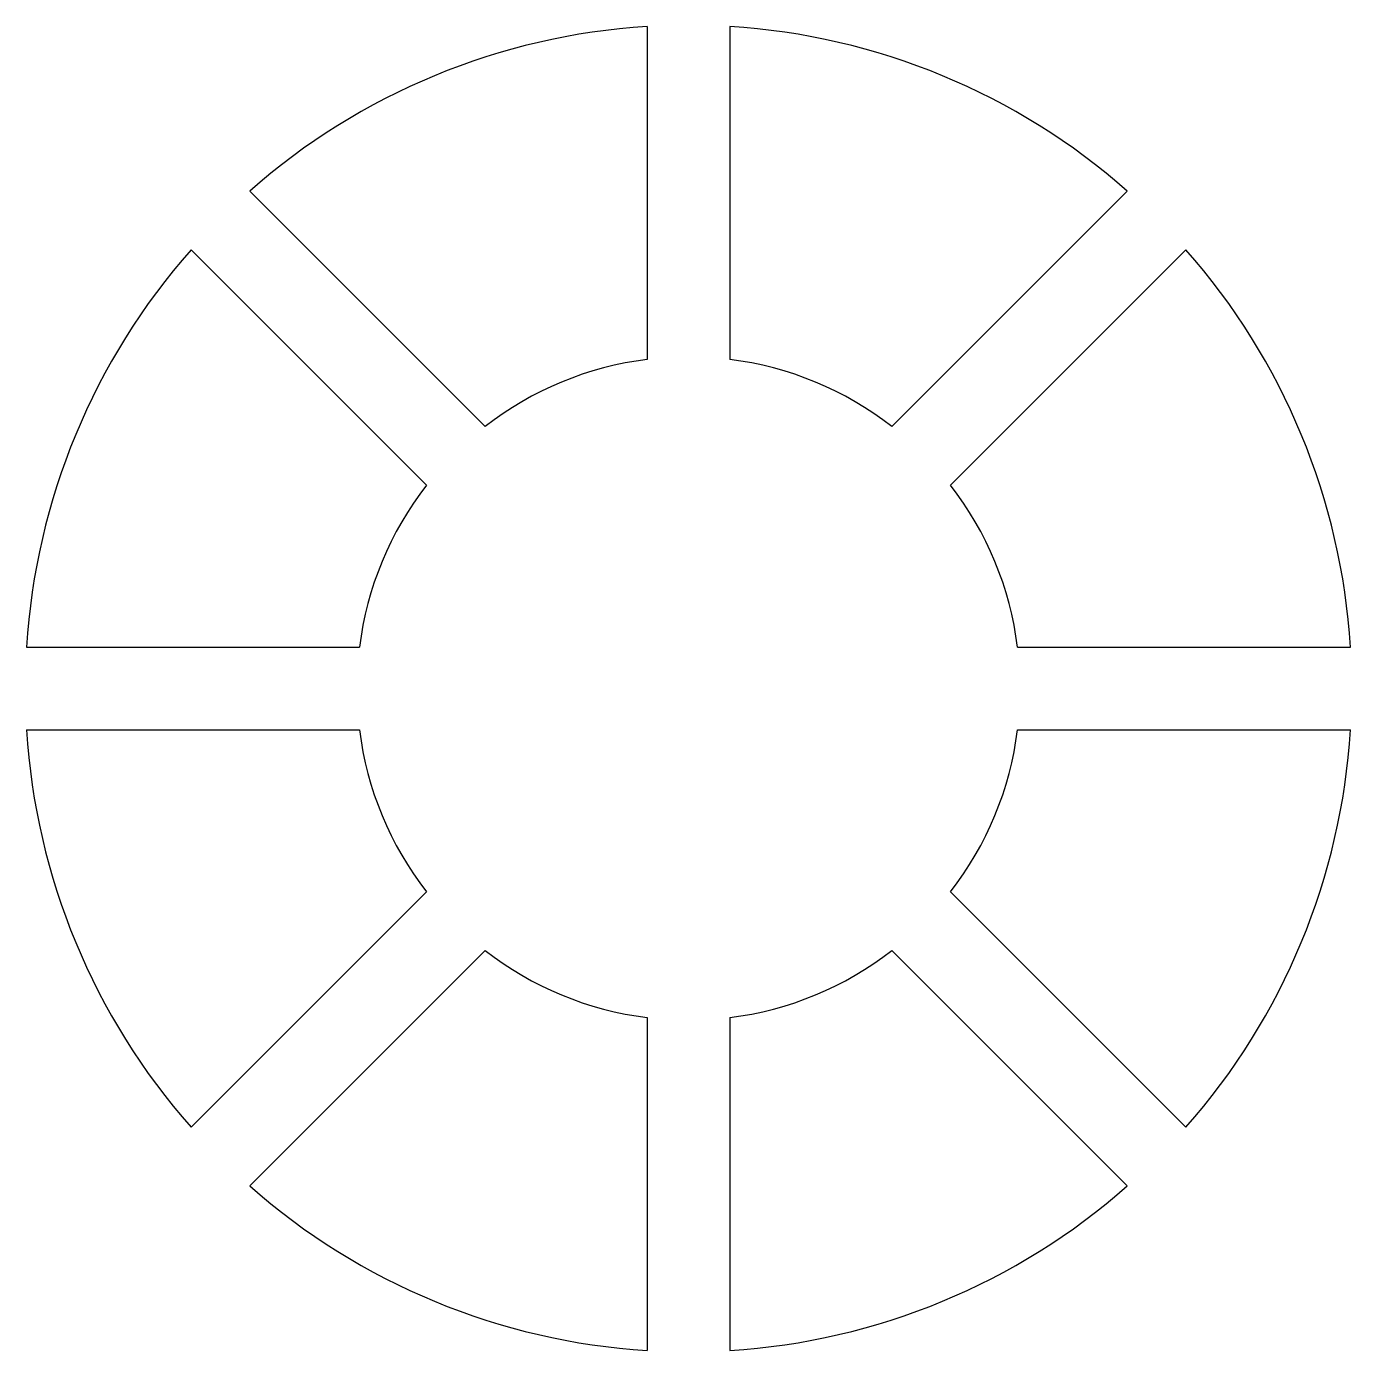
# Model space of a CAD drawing. Header units: feet. Extents: x 3.47 to 11.46, y 11.22 to 19.21.
import ezdxf

# ---------------------------------------------------------------- set-up
doc = ezdxf.new("R2010")
doc.units = ezdxf.units.FT
doc.header["$LTSCALE"] = 0.075
doc.header["$MEASUREMENT"] = 0
doc.layers.add('lines', color=90, linetype='Continuous')

msp = doc.modelspace()

# ---------------------------------------------------------------- linework, layer by layer
at = {"layer": 'lines', "linetype": 'ByBlock'}
for p, q in [((7.2137, 19.2056), (7.2137, 17.1977)), ((7.7137, 19.2056), (7.7137, 17.1977)), ((7.2137, 13.2291), (7.2137, 11.2212)), ((7.7137, 13.2291), (7.7137, 11.2212))]:
    msp.add_line(p, q, dxfattribs=at)
at = {"layer": 'lines'}
for p, q in [((4.8176, 18.2131), (6.2374, 16.7933)), ((8.6901, 16.7933), (10.1098, 18.2131)), ((4.464, 17.8595), (5.8838, 16.4398)), ((9.0436, 16.4398), (10.4634, 17.8595)), ((3.4715, 15.4634), (5.4794, 15.4634)), ((9.448, 15.4634), (11.4559, 15.4634)), ((3.4715, 14.9634), (5.4794, 14.9634)), ((9.448, 14.9634), (11.4559, 14.9634)), ((4.464, 12.5673), (5.8838, 13.9871)), ((9.0436, 13.9871), (10.4634, 12.5673)), ((4.8176, 12.2137), (6.2374, 13.6335)), ((8.6901, 13.6335), (10.1098, 12.2137))]:
    msp.add_line(p, q, dxfattribs=at)
for radius, start, end in [(4, 93.58332, 131.41668), (4, 48.58332, 86.41668), (4, 138.58332, 176.41668), (4, 3.58332, 41.41668), (2, 97.18076, 127.81924), (2, 52.18076, 82.81924), (2, 142.18076, 172.81924), (2, 7.18076, 37.81924), (4, 183.58332, 221.41668), (2, 187.18076, 217.81924), (2, 322.18076, 352.81924), (4, 318.58332, 356.41668), (2, 232.18076, 262.81924), (2, 277.18076, 307.81924), (4, 228.58332, 266.41668), (4, 273.58332, 311.41668)]:
    msp.add_arc((7.4637, 15.2134), radius, start, end, dxfattribs=at)

doc.saveas('drawing.dxf')
